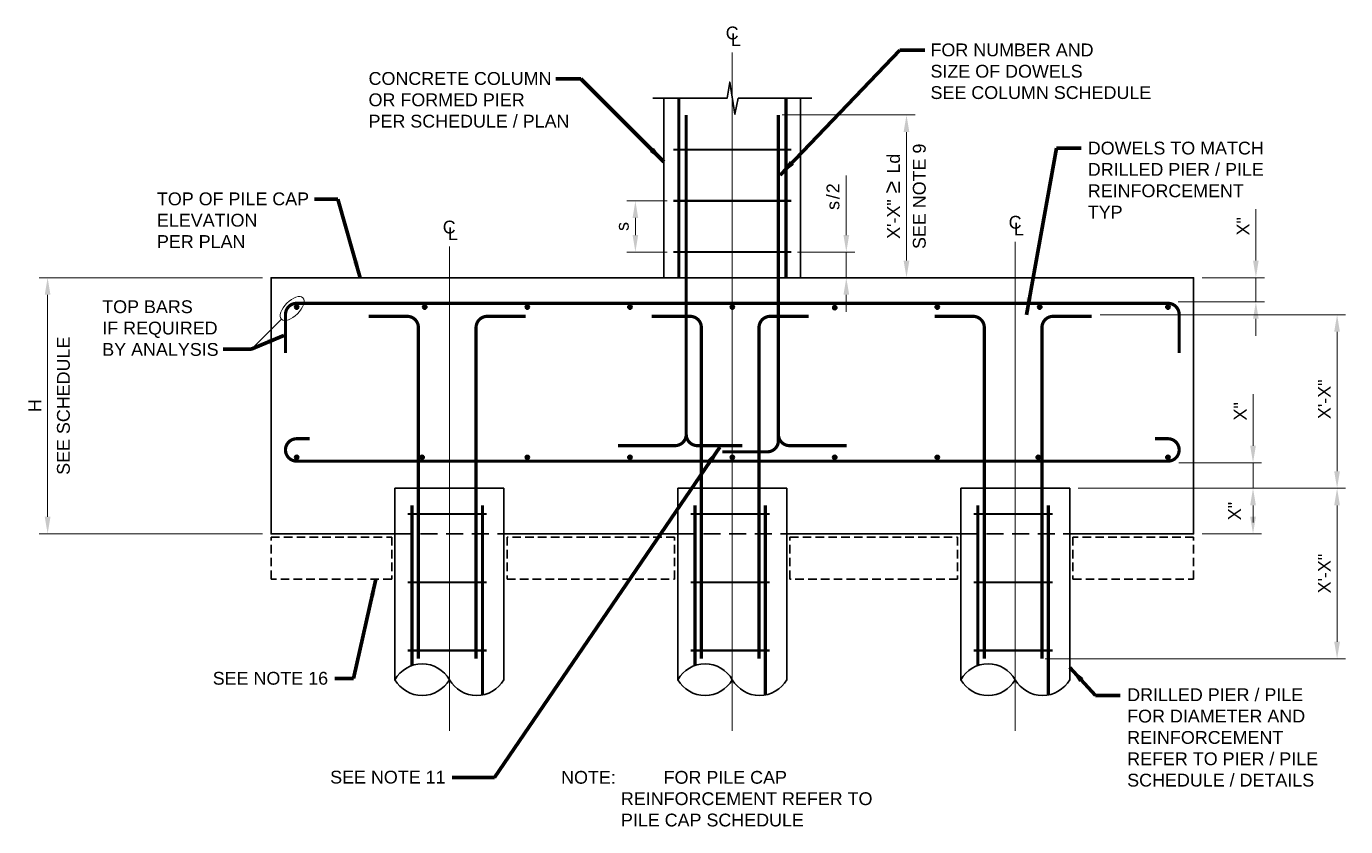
# Model space of a CAD drawing. Header units: inches. Extents: x -73 to 81, y 1208 to 1448.
# Drawn here: x -73.3 to 81.2, y 1353.9 to 1447.7 of the extents above; entities that cross this region are included whole.
import ezdxf

# ---------------------------------------------------------------- set-up
doc = ezdxf.new("R2010")
doc.units = ezdxf.units.IN
doc.header["$LTSCALE"] = 5
doc.header["$MEASUREMENT"] = 0
for name, pattern in [('CENTER', [2, 1.25, -0.25, 0.25, -0.25]), ('CENTERX2', [4, 2.5, -0.5, 0.5, -0.5]), ('HIDDEN', [0.375, 0.25, -0.125]), ('HIDDENX2', [0.75, 0.5, -0.25])]:
    doc.linetypes.add(name, pattern=pattern)
for name, color, linetype, lineweight in [('S-ANNO-DIMS', 1, 'Continuous', 20), ('S-ANNO-TEXT', 7, 'Continuous', 20), ('S-DETL', 3, 'Continuous', 30), ('S-GRID', 9, 'CENTER', 20)]:
    doc.layers.add(name, color=color, linetype=linetype, lineweight=lineweight)
doc.styles.add('Romans', font='arial.ttf')
doc.dimstyles.get("Standard").update_dxf_attribs({"dimtxt": 0.18, "dimasz": 0.18, "dimexe": 0.18, "dimexo": 0.0625, "dimgap": 0.09, "dimtad": 0, "dimtih": 1, "dimtoh": 1, "dimdec": 4, "dimzin": 0, "dimdsep": 46, "dimtxsty": 'Standard', "dimcen": 0.09, "dimadec": 0, "dimazin": 0, "dimtfac": 1, "dimtdec": 4, "dimtofl": 0, "dimtmove": 0, "dimatfit": 3, "dimfxl": 1, "dimtolj": 1, "dimtzin": 0, "dimarcsym": 0})

# ---------------------------------------------------------------- blocks, each defined once
blk = doc.blocks.new('*D6')
at = {"layer": 'Defpoints', "color": 0, "transparency": 16777216}
for p in [(-44.62, 1418.22), (-70.78, 1388.22), (-44.62, 1388.22)]:
    blk.add_point(p, dxfattribs=at)
at = {"layer": 'S-ANNO-DIMS', "transparency": 16777216}
for p, q in [((-45.62, 1418.22), (-71.78, 1418.22)), ((-70.78, 1416.22), (-70.78, 1390.22)), ((-45.62, 1388.22), (-71.78, 1388.22))]:
    blk.add_line(p, q, dxfattribs=at)
for points in [[(-71.12, 1416.22), (-70.45, 1416.22), (-70.78, 1418.22)], [(-71.12, 1390.22), (-70.45, 1390.22), (-70.78, 1388.22)]]:
    blk.add_solid(points, dxfattribs=at)
at = {"layer": 'S-ANNO-DIMS', "transparency": 16777216, "insert": (-72.28, 1403.22), "char_height": 1.5, "attachment_point": 5, "rotation": 90, "style": 'Romans'}
blk.add_mtext('\\A1;H', dxfattribs=at)
blk = doc.blocks.new('*D9')
at = {"layer": 'Defpoints', "color": 0, "transparency": 16777216}
for p in [(48.88, 1393.56), (45, 1373.59), (80.18, 1373.59)]:
    blk.add_point(p, dxfattribs=at)
at = {"layer": 'S-ANNO-DIMS', "transparency": 16777216}
for p, q in [((49.88, 1393.56), (81.18, 1393.56)), ((80.18, 1391.56), (80.18, 1375.59)), ((46, 1373.59), (81.18, 1373.59))]:
    blk.add_line(p, q, dxfattribs=at)
for points in [[(79.84, 1391.56), (80.51, 1391.56), (80.18, 1393.56)], [(79.84, 1375.59), (80.51, 1375.59), (80.18, 1373.59)]]:
    blk.add_solid(points, dxfattribs=at)
at = {"layer": 'S-ANNO-DIMS', "transparency": 16777216, "insert": (78.68, 1383.57), "char_height": 1.5, "attachment_point": 5, "rotation": 90, "style": 'Romans'}
blk.add_mtext('\\A1;X\'-X"', dxfattribs=at)
blk = doc.blocks.new('*D10')
at = {"layer": 'Defpoints', "color": 0, "transparency": 16777216}
for p in [(51.44, 1413.89), (48.88, 1393.56), (80.18, 1393.56)]:
    blk.add_point(p, dxfattribs=at)
at = {"layer": 'S-ANNO-DIMS', "transparency": 16777216}
for p, q in [((52.44, 1413.89), (81.18, 1413.89)), ((80.18, 1411.89), (80.18, 1395.56)), ((49.88, 1393.56), (81.18, 1393.56))]:
    blk.add_line(p, q, dxfattribs=at)
for points in [[(79.84, 1411.89), (80.51, 1411.89), (80.18, 1413.89)], [(79.84, 1395.56), (80.51, 1395.56), (80.18, 1393.56)]]:
    blk.add_solid(points, dxfattribs=at)
at = {"layer": 'S-ANNO-DIMS', "transparency": 16777216, "insert": (78.68, 1403.98), "char_height": 1.5, "attachment_point": 5, "rotation": 90, "style": 'Romans'}
blk.add_mtext('\\A1;X\'-X"', dxfattribs=at)
blk = doc.blocks.new('*D11')
at = {"layer": 'Defpoints', "color": 0, "transparency": 16777216}
for p in [(15.99, 1421.22), (17.38, 1418.22), (22.72, 1418.22)]:
    blk.add_point(p, dxfattribs=at)
at = {"layer": 'S-ANNO-DIMS', "transparency": 16777216}
for p, q in [((22.72, 1423.22), (22.72, 1430.21)), ((16.99, 1421.22), (23.72, 1421.22)), ((22.72, 1418.22), (22.72, 1421.22)), ((18.38, 1418.22), (23.72, 1418.22)), ((22.72, 1416.22), (22.72, 1414.22))]:
    blk.add_line(p, q, dxfattribs=at)
for points in [[(22.39, 1423.22), (23.06, 1423.22), (22.72, 1421.22)], [(22.39, 1416.22), (23.06, 1416.22), (22.72, 1418.22)]]:
    blk.add_solid(points, dxfattribs=at)
at = {"layer": 'S-ANNO-DIMS', "transparency": 16777216, "insert": (21.17, 1427.72), "char_height": 1.5, "attachment_point": 5, "rotation": 90, "style": 'Romans'}
blk.add_mtext('\\A1;{\\T1.2;s/}2', dxfattribs=at)
blk = doc.blocks.new('*D12')
at = {"layer": 'Defpoints', "color": 0, "transparency": 16777216}
for p in [(2.76, 1427.22), (-1.97, 1421.22), (2.76, 1421.22)]:
    blk.add_point(p, dxfattribs=at)
at = {"layer": 'S-ANNO-DIMS', "transparency": 16777216}
for p, q in [((1.76, 1427.22), (-2.97, 1427.22)), ((-1.97, 1425.22), (-1.97, 1423.22)), ((1.76, 1421.22), (-2.97, 1421.22))]:
    blk.add_line(p, q, dxfattribs=at)
for points in [[(-2.3, 1425.22), (-1.64, 1425.22), (-1.97, 1427.22)], [(-2.3, 1423.22), (-1.64, 1423.22), (-1.97, 1421.22)]]:
    blk.add_solid(points, dxfattribs=at)
at = {"layer": 'S-ANNO-DIMS', "transparency": 16777216, "insert": (-3.49, 1424.22), "char_height": 1.5, "attachment_point": 5, "rotation": 90, "style": 'Romans'}
blk.add_mtext('\\A1;s', dxfattribs=at)
blk = doc.blocks.new('*D14')
at = {"layer": 'Defpoints', "color": 0, "transparency": 16777216}
for p in [(60.67, 1396.55), (51.75, 1393.56), (70.34, 1393.56)]:
    blk.add_point(p, dxfattribs=at)
at = {"layer": 'S-ANNO-DIMS', "transparency": 16777216}
for p, q in [((70.34, 1398.55), (70.34, 1404.59)), ((61.67, 1396.55), (71.34, 1396.55)), ((70.34, 1393.56), (70.34, 1396.55)), ((52.75, 1393.56), (71.34, 1393.56)), ((70.34, 1391.56), (70.34, 1389.56))]:
    blk.add_line(p, q, dxfattribs=at)
for points in [[(70, 1398.55), (70.67, 1398.55), (70.34, 1396.55)], [(70, 1391.56), (70.67, 1391.56), (70.34, 1393.56)]]:
    blk.add_solid(points, dxfattribs=at)
at = {"layer": 'S-ANNO-DIMS', "transparency": 16777216, "insert": (68.84, 1402.57), "char_height": 1.5, "attachment_point": 5, "rotation": 90, "style": 'Romans'}
blk.add_mtext('\\A1;X"', dxfattribs=at)
blk = doc.blocks.new('*D15')
at = {"layer": 'Defpoints', "color": 0, "transparency": 16777216}
for p in [(63.38, 1418.22), (70.67, 1418.22), (60.56, 1415.41)]:
    blk.add_point(p, dxfattribs=at)
at = {"layer": 'S-ANNO-DIMS', "transparency": 16777216}
for p, q in [((70.67, 1420.22), (70.67, 1426.26)), ((64.38, 1418.22), (71.67, 1418.22)), ((70.67, 1415.41), (70.67, 1418.22)), ((61.56, 1415.41), (71.67, 1415.41)), ((70.67, 1413.41), (70.67, 1411.41))]:
    blk.add_line(p, q, dxfattribs=at)
for points in [[(70.34, 1420.22), (71, 1420.22), (70.67, 1418.22)], [(70.34, 1413.41), (71, 1413.41), (70.67, 1415.41)]]:
    blk.add_solid(points, dxfattribs=at)
at = {"layer": 'S-ANNO-DIMS', "transparency": 16777216, "insert": (69.17, 1424.24), "char_height": 1.5, "attachment_point": 5, "rotation": 90, "style": 'Romans'}
blk.add_mtext('\\A1;X"', dxfattribs=at)
blk = doc.blocks.new('*D8')
at = {"layer": 'Defpoints', "color": 0, "transparency": 16777216}
for p in [(14.22, 1437.28), (18.12, 1418.22), (29.77, 1418.22)]:
    blk.add_point(p, dxfattribs=at)
at = {"layer": 'S-ANNO-DIMS', "transparency": 16777216}
for p, q in [((15.22, 1437.28), (30.77, 1437.28)), ((29.77, 1435.28), (29.77, 1420.22)), ((19.12, 1418.22), (30.77, 1418.22))]:
    blk.add_line(p, q, dxfattribs=at)
for points in [[(29.43, 1435.28), (30.1, 1435.28), (29.77, 1437.28)], [(29.43, 1420.22), (30.1, 1420.22), (29.77, 1418.22)]]:
    blk.add_solid(points, dxfattribs=at)

msp = doc.modelspace()

# ---------------------------------------------------------------- hatches: boundary and pattern name
at = {"layer": 'S-DETL'}
h = msp.add_hatch(color=256, dxfattribs=at)
h.dxf.hatch_style = 1
h.paths.add_polyline_path([(-41.8730904, 1414.7817864, 1), (-41.3730904, 1414.7817864, 1)])
h = msp.add_hatch(color=256, dxfattribs=at)
h.dxf.hatch_style = 1
h.paths.add_polyline_path([(-41.8730904, 1414.7817864, 1), (-41.3730904, 1414.7817864, 1)])
h = msp.add_hatch(color=256, dxfattribs=at)
h.dxf.hatch_style = 1
h.paths.add_polyline_path([(-41.3730904, 1414.7817864, 1), (-41.8730904, 1414.7817864, 1)])
h = msp.add_hatch(color=256, dxfattribs=at)
h.dxf.hatch_style = 1
h.paths.add_polyline_path([(-26.8801493, 1414.7817864, 1), (-26.3801493, 1414.7817864, 1)])
h = msp.add_hatch(color=256, dxfattribs=at)
h.dxf.hatch_style = 1
h.paths.add_polyline_path([(-26.8801493, 1414.7817864, 1), (-26.3801493, 1414.7817864, 1)])
h = msp.add_hatch(color=256, dxfattribs=at)
h.dxf.hatch_style = 1
h.paths.add_polyline_path([(-26.3801493, 1414.7817864, 1), (-26.8801493, 1414.7817864, 1)])
h = msp.add_hatch(color=256, dxfattribs=at)
h.dxf.hatch_style = 1
h.paths.add_polyline_path([(-14.870653, 1414.7727802, 1), (-14.370653, 1414.7727802, 1)])
h = msp.add_hatch(color=256, dxfattribs=at)
h.dxf.hatch_style = 1
h.paths.add_polyline_path([(-14.870653, 1414.7727802, 1), (-14.370653, 1414.7727802, 1)])
h = msp.add_hatch(color=256, dxfattribs=at)
h.dxf.hatch_style = 1
h.paths.add_polyline_path([(-14.870653, 1414.7727802, 1), (-14.370653, 1414.7727802, 1)])
h = msp.add_hatch(color=256, dxfattribs=at)
h.dxf.hatch_style = 1
h.paths.add_polyline_path([(-14.370653, 1414.7727802, 1), (-14.870653, 1414.7727802, 1)])
h = msp.add_hatch(color=256, dxfattribs=at)
h.dxf.hatch_style = 1
h.paths.add_polyline_path([(-2.8615125, 1414.7760031, 1), (-2.3615125, 1414.7760031, 1)])
h = msp.add_hatch(color=256, dxfattribs=at)
h.dxf.hatch_style = 1
h.paths.add_polyline_path([(-2.8615125, 1414.7760031, 1), (-2.3615125, 1414.7760031, 1)])
h = msp.add_hatch(color=256, dxfattribs=at)
h.dxf.hatch_style = 1
h.paths.add_polyline_path([(-2.8615125, 1414.7760031, 1), (-2.3615125, 1414.7760031, 1)])
h = msp.add_hatch(color=256, dxfattribs=at)
h.dxf.hatch_style = 1
h.paths.add_polyline_path([(-2.3615125, 1414.7760031, 1), (-2.8615125, 1414.7760031, 1)])
h = msp.add_hatch(color=256, dxfattribs=at)
h.dxf.hatch_style = 1
h.paths.add_polyline_path([(9.6269096, 1414.7820829, 1), (9.1269096, 1414.7820829, 1)])
h = msp.add_hatch(color=256, dxfattribs=at)
h.dxf.hatch_style = 1
h.paths.add_polyline_path([(9.1269096, 1414.7820829, 1), (9.6269096, 1414.7820829, 1)])
h = msp.add_hatch(color=256, dxfattribs=at)
h.dxf.hatch_style = 1
h.paths.add_polyline_path([(9.1269096, 1414.7820829, 1), (9.6269096, 1414.7820829, 1)])
h = msp.add_hatch(color=256, dxfattribs=at)
h.dxf.hatch_style = 1
h.paths.add_polyline_path([(9.6269096, 1414.7820829, 1), (9.1269096, 1414.7820829, 1)])
h = msp.add_hatch(color=256, dxfattribs=at)
h.dxf.hatch_style = 1
h.paths.add_polyline_path([(21.1269096, 1414.7162163, 1), (21.6269096, 1414.7162163, 1)])
h = msp.add_hatch(color=256, dxfattribs=at)
h.dxf.hatch_style = 1
h.paths.add_polyline_path([(21.1269096, 1414.7162163, 1), (21.6269096, 1414.7162163, 1)])
h = msp.add_hatch(color=256, dxfattribs=at)
h.dxf.hatch_style = 1
h.paths.add_polyline_path([(21.6269096, 1414.7162163, 1), (21.1269096, 1414.7162163, 1)])
h = msp.add_hatch(color=256, dxfattribs=at)
h.dxf.hatch_style = 1
h.paths.add_polyline_path([(33.1215434, 1414.7824371, 1), (33.6215434, 1414.7824371, 1)])
h = msp.add_hatch(color=256, dxfattribs=at)
h.dxf.hatch_style = 1
h.paths.add_polyline_path([(33.1215434, 1414.7824371, 1), (33.6215434, 1414.7824371, 1)])
h = msp.add_hatch(color=256, dxfattribs=at)
h.dxf.hatch_style = 1
h.paths.add_polyline_path([(33.6215434, 1414.7824371, 1), (33.1215434, 1414.7824371, 1)])
h = msp.add_hatch(color=256, dxfattribs=at)
h.dxf.hatch_style = 1
h.paths.add_polyline_path([(45.1191754, 1414.7846535, 1), (45.6191754, 1414.7846535, 1)])
h = msp.add_hatch(color=256, dxfattribs=at)
h.dxf.hatch_style = 1
h.paths.add_polyline_path([(45.1191754, 1414.7846535, 1), (45.6191754, 1414.7846535, 1)])
h = msp.add_hatch(color=256, dxfattribs=at)
h.dxf.hatch_style = 1
h.paths.add_polyline_path([(45.6191754, 1414.7846535, 1), (45.1191754, 1414.7846535, 1)])
h = msp.add_hatch(color=256, dxfattribs=at)
h.dxf.hatch_style = 1
h.paths.add_polyline_path([(60.6269096, 1414.7846535, -1), (60.1269096, 1414.7846535, -1)])
h = msp.add_hatch(color=256, dxfattribs=at)
h.dxf.hatch_style = 1
h.paths.add_polyline_path([(60.6269096, 1414.7846535, -1), (60.1269096, 1414.7846535, -1)])
h = msp.add_hatch(color=256, dxfattribs=at)
h.dxf.hatch_style = 1
h.paths.add_polyline_path([(60.1269096, 1414.7846535, -1), (60.6269096, 1414.7846535, -1)])
h = msp.add_hatch(color=256, dxfattribs=at)
h.dxf.hatch_style = 1
h.paths.add_polyline_path([(-41.8730904, 1397.1762821, -1), (-41.3730904, 1397.1762821, -1)])
h = msp.add_hatch(color=256, dxfattribs=at)
h.dxf.hatch_style = 1
h.paths.add_polyline_path([(-27.1860621, 1397.1762821, 1), (-26.6860621, 1397.1762821, 1)])
h = msp.add_hatch(color=256, dxfattribs=at)
h.dxf.hatch_style = 1
h.paths.add_polyline_path([(-27.1860621, 1397.1762821, 1), (-26.6860621, 1397.1762821, 1)])
h = msp.add_hatch(color=256, dxfattribs=at)
h.dxf.hatch_style = 1
h.paths.add_polyline_path([(-26.6860621, 1397.1762821, 1), (-27.1860621, 1397.1762821, 1)])
h = msp.add_hatch(color=256, dxfattribs=at)
h.dxf.hatch_style = 1
h.paths.add_polyline_path([(-14.870653, 1397.1672759, 1), (-14.370653, 1397.1672759, 1)])
h = msp.add_hatch(color=256, dxfattribs=at)
h.dxf.hatch_style = 1
h.paths.add_polyline_path([(-14.870653, 1397.1672759, 1), (-14.370653, 1397.1672759, 1)])
h = msp.add_hatch(color=256, dxfattribs=at)
h.dxf.hatch_style = 1
h.paths.add_polyline_path([(-14.870653, 1397.1672759, 1), (-14.370653, 1397.1672759, 1)])
h = msp.add_hatch(color=256, dxfattribs=at)
h.dxf.hatch_style = 1
h.paths.add_polyline_path([(-14.370653, 1397.1672759, 1), (-14.870653, 1397.1672759, 1)])
h = msp.add_hatch(color=256, dxfattribs=at)
h.dxf.hatch_style = 1
h.paths.add_polyline_path([(-2.8615125, 1397.1704988, 1), (-2.3615125, 1397.1704988, 1)])
h = msp.add_hatch(color=256, dxfattribs=at)
h.dxf.hatch_style = 1
h.paths.add_polyline_path([(-2.8615125, 1397.1704988, 1), (-2.3615125, 1397.1704988, 1)])
h = msp.add_hatch(color=256, dxfattribs=at)
h.dxf.hatch_style = 1
h.paths.add_polyline_path([(-2.8615125, 1397.1704988, 1), (-2.3615125, 1397.1704988, 1)])
h = msp.add_hatch(color=256, dxfattribs=at)
h.dxf.hatch_style = 1
h.paths.add_polyline_path([(-2.3615125, 1397.1704988, 1), (-2.8615125, 1397.1704988, 1)])
h = msp.add_hatch(color=256, dxfattribs=at)
h.dxf.hatch_style = 1
h.paths.add_polyline_path([(9.6269096, 1397.1704988, 1), (9.1269096, 1397.1704988, 1)])
h = msp.add_hatch(color=256, dxfattribs=at)
h.dxf.hatch_style = 1
h.paths.add_polyline_path([(9.1269096, 1397.1704988, 1), (9.6269096, 1397.1704988, 1)])
h = msp.add_hatch(color=256, dxfattribs=at)
h.dxf.hatch_style = 1
h.paths.add_polyline_path([(9.1269096, 1397.1704988, 1), (9.6269096, 1397.1704988, 1)])
h = msp.add_hatch(color=256, dxfattribs=at)
h.dxf.hatch_style = 1
h.paths.add_polyline_path([(9.6269096, 1397.1704988, 1), (9.1269096, 1397.1704988, 1)])
h = msp.add_hatch(color=256, dxfattribs=at)
h.dxf.hatch_style = 1
h.paths.add_polyline_path([(21.6153317, 1397.1704988, -1), (21.1153317, 1397.1704988, -1)])
h = msp.add_hatch(color=256, dxfattribs=at)
h.dxf.hatch_style = 1
h.paths.add_polyline_path([(21.6153317, 1397.1704988, -1), (21.1153317, 1397.1704988, -1)])
h = msp.add_hatch(color=256, dxfattribs=at)
h.dxf.hatch_style = 1
h.paths.add_polyline_path([(21.6153317, 1397.1704988, -1), (21.1153317, 1397.1704988, -1)])
h = msp.add_hatch(color=256, dxfattribs=at)
h.dxf.hatch_style = 1
h.paths.add_polyline_path([(21.1153317, 1397.1704988, -1), (21.6153317, 1397.1704988, -1)])
h = msp.add_hatch(color=256, dxfattribs=at)
h.dxf.hatch_style = 1
h.paths.add_polyline_path([(33.6244721, 1397.1672759, -1), (33.1244721, 1397.1672759, -1)])
h = msp.add_hatch(color=256, dxfattribs=at)
h.dxf.hatch_style = 1
h.paths.add_polyline_path([(33.6244721, 1397.1672759, -1), (33.1244721, 1397.1672759, -1)])
h = msp.add_hatch(color=256, dxfattribs=at)
h.dxf.hatch_style = 1
h.paths.add_polyline_path([(33.6244721, 1397.1672759, -1), (33.1244721, 1397.1672759, -1)])
h = msp.add_hatch(color=256, dxfattribs=at)
h.dxf.hatch_style = 1
h.paths.add_polyline_path([(33.1244721, 1397.1672759, -1), (33.6244721, 1397.1672759, -1)])
h = msp.add_hatch(color=256, dxfattribs=at)
h.dxf.hatch_style = 1
h.paths.add_polyline_path([(45.4398813, 1397.1762821, -1), (44.9398813, 1397.1762821, -1)])
h = msp.add_hatch(color=256, dxfattribs=at)
h.dxf.hatch_style = 1
h.paths.add_polyline_path([(45.4398813, 1397.1762821, -1), (44.9398813, 1397.1762821, -1)])
h = msp.add_hatch(color=256, dxfattribs=at)
h.dxf.hatch_style = 1
h.paths.add_polyline_path([(44.9398813, 1397.1762821, -1), (45.4398813, 1397.1762821, -1)])
h = msp.add_hatch(color=256, dxfattribs=at)
h.dxf.hatch_style = 1
h.paths.add_polyline_path([(60.6269096, 1397.1762821, 1), (60.1269096, 1397.1762821, 1)])

# ---------------------------------------------------------------- linework, layer by layer
at = {"layer": 'S-ANNO-DIMS'}
for p, q in [((70.337641, 1390.2247181), (70.337641, 1391.5565512)), ((64.3769096, 1388.2247181), (71.337641, 1388.2247181))]:
    msp.add_line(p, q, dxfattribs=at)
for points in [[(70.0043077, 1391.5565512), (70.6709743, 1391.5565512), (70.337641, 1393.5565511)], [(70.0043077, 1390.2247181), (70.6709743, 1390.2247181), (70.337641, 1388.2247181)]]:
    msp.add_solid(points, dxfattribs=at)
at = {"layer": 'S-ANNO-TEXT'}
msp.add_line((-46.8934717, 1409.8746024), (-43.4116585, 1413.3549986), dxfattribs=at)
msp.add_ellipse((-42.1523447, 1414.6158034), major_axis=(-1.261322, -1.2588053), ratio=0.5, dxfattribs=at)
at = {"layer": 'S-DETL', "linetype": 'Continuous'}
for p, q in [((1.3769096, 1439.2426823), (1.3769096, 1418.2247181)), ((17.3769096, 1439.2426823), (17.3769096, 1418.2247181)), ((-30.1235621, 1393.5565511), (-17.3735621, 1393.5565511)), ((-30.1235621, 1393.5565511), (-30.1235621, 1371.1452554)), ((-17.3735621, 1393.5565511), (-17.3735621, 1371.1452554)), ((3.0019096, 1393.5565511), (15.7519096, 1393.5565511)), ((3.0019096, 1393.5565511), (3.0019096, 1371.1452554)), ((15.7519096, 1393.5565511), (15.7519096, 1371.1452554)), ((36.1273813, 1393.5565511), (48.8773813, 1393.5565511)), ((36.1273813, 1393.5565511), (36.1273813, 1371.1452554)), ((48.8773813, 1393.5565511), (48.8773813, 1371.1452554))]:
    msp.add_line(p, q, dxfattribs=at)
at = {"layer": 'S-DETL', "linetype": 'HIDDENX2', "ltscale": 0.8}
for p, q in [((-30.1235621, 1388.2247181), (-17.3735621, 1388.2247181)), ((3.0019096, 1388.2247181), (15.7519096, 1388.2247181)), ((36.1273813, 1388.2247181), (48.8773813, 1388.2247181))]:
    msp.add_line(p, q, dxfattribs=at)
at = {"layer": 'S-DETL', "linetype": 'Continuous'}
msp.add_lwpolyline([(18.6886224, 1439.2426823), (10.0628154, 1439.2426823), (9.6755147, 1437.3614704), (9.0783045, 1441.1238943), (8.7647692, 1439.2426823), (0.0651968, 1439.2426823)], dxfattribs=at)
at = {"layer": 'S-DETL'}
for points, const_width in [([(3.1140818, 1418.2247181), (3.1140818, 1439.2426823)], 0.375), ([(15.6685488, 1418.2247181), (15.6685488, 1439.2426823)], 0.375), ([(2.4660351, 1433.2247181), (16.2877841, 1433.2247181)], 0.25), ([(2.4660351, 1433.2247181), (16.2877841, 1433.2247181)], 0.25), ([(2.4660351, 1427.2247181), (16.2877841, 1427.2247181)], 0.25), ([(2.4660351, 1421.2247181), (16.2877841, 1421.2247181)], 0.25), ([(-27.3735621, 1373.5919433), (-27.3735621, 1411.6607229)], 0.375), ([(-20.6235621, 1373.5919433), (-20.6235621, 1411.6607229)], 0.375), ([(5.7519096, 1373.5919433), (5.7519096, 1411.6607229)], 0.375), ([(12.5019096, 1373.5919433), (12.5019096, 1411.6607229)], 0.375), ([(38.8773813, 1373.5919433), (38.8773813, 1411.6607229)], 0.375), ([(45.6273813, 1373.5919433), (45.6273813, 1411.6607229)], 0.375), ([(-28.1235621, 1372.8002342), (-28.1235621, 1391.5565511)], 0.375), ([(-19.8735621, 1369.3577598), (-19.8735621, 1391.5565511)], 0.375), ([(5.0019096, 1372.8002342), (5.0019096, 1391.5565511)], 0.375), ([(13.2519096, 1369.3577598), (13.2519096, 1391.5565511)], 0.375), ([(38.1273813, 1372.8002342), (38.1273813, 1391.5565511)], 0.375), ([(46.3773813, 1369.3577598), (46.3773813, 1391.5565511)], 0.375), ([(-28.6235621, 1390.5565511), (-19.3735621, 1390.5565511)], 0.25), ([(4.5019096, 1390.5565511), (13.7519096, 1390.5565511)], 0.25), ([(37.6273813, 1390.5565511), (46.8773813, 1390.5565511)], 0.25), ([(-28.6235621, 1382.5565511), (-19.3735621, 1382.5565511)], 0.25), ([(4.5019096, 1382.5565511), (13.7519096, 1382.5565511)], 0.25), ([(37.6273813, 1382.5565511), (46.8773813, 1382.5565511)], 0.25), ([(-28.6235621, 1374.5565511), (-19.3735621, 1374.5565511)], 0.25), ([(4.5019096, 1374.5565511), (13.7519096, 1374.5565511)], 0.25), ([(37.6273813, 1374.5565511), (46.8773813, 1374.5565511)], 0.25)]:
    msp.add_lwpolyline(points, dxfattribs=dict(at, const_width=const_width))
at = {"layer": 'S-DETL', "const_width": 0.375}
for points in [[(3.9794825, 1437.2847404), (3.9794825, 1399.8667897, -0.4142135624), (2.6669825, 1398.5542897), (-4.0043139, 1398.5542897)], [(14.7743367, 1437.2847404), (14.7743367, 1399.8667897, 0.4142135624), (16.0868367, 1398.5542897), (22.758133, 1398.5542897)], [(-42.9355904, 1409.4122181), (-42.9355904, 1413.9122181, -0.4142135624), (-41.6230904, 1415.2247181), (60.3769096, 1415.2247181, -0.4142135624), (61.6894096, 1413.9122181), (61.6894096, 1409.4122181)], [(58.8769096, 1399.3637821), (60.3769096, 1399.3637821, -1), (60.3769096, 1396.7387821)]]:
    msp.add_lwpolyline(points, format="xyb", dxfattribs=at)
at = {"layer": 'S-DETL'}
for points in [[(48.8773813, 1388.2247181), (63.3769096, 1388.2247181), (63.3769096, 1418.2247181), (-44.6230904, 1418.2247181), (-44.6230904, 1388.2247181), (-30.1235621, 1388.2247181)], [(-17.3735621, 1388.2247181), (3.0019096, 1388.2247181)], [(15.7519096, 1388.2247181), (36.1273813, 1388.2247181)]]:
    msp.add_lwpolyline(points, dxfattribs=at)
at = {"layer": 'S-DETL', "linetype": 'HIDDEN', "ltscale": 0.8, "const_width": 0.375, "flags": 128}
for points in [[(-33.1860621, 1413.6977048), (-28.6860621, 1413.6977048, -0.4142135624), (-27.3735621, 1412.3852048), (-27.3735621, 1411.6607229)], [(-14.8110621, 1413.6977048), (-19.3110621, 1413.6977048, 0.4142135624), (-20.6235621, 1412.3852048), (-20.6235621, 1411.6607229)], [(-0.0605904, 1413.6977048), (4.4394096, 1413.6977048, -0.4142135624), (5.7519096, 1412.3852048), (5.7519096, 1411.6607229)], [(18.3144096, 1413.6977048), (13.8144096, 1413.6977048, 0.4142135624), (12.5019096, 1412.3852048), (12.5019096, 1411.6607229)], [(33.0648813, 1413.6977048), (37.5648813, 1413.6977048, -0.4142135624), (38.8773813, 1412.3852048), (38.8773813, 1411.6607229)], [(51.4398813, 1413.6977048), (46.9398813, 1413.6977048, 0.4142135624), (45.6273813, 1412.3852048), (45.6273813, 1411.6607229)], [(10.5419825, 1398.5542897), (5.2919825, 1398.5542897, -0.4142135624), (3.9794825, 1399.8667897), (3.9794825, 1400.5912716)], [(8.2118367, 1397.8298078), (13.4618367, 1397.8298078, 0.4142135624), (14.7743367, 1399.1423078), (14.7743367, 1399.8667897)]]:
    msp.add_lwpolyline(points, format="xyb", dxfattribs=at)
at = {"layer": 'S-DETL'}
msp.add_lwpolyline([(-40.1230904, 1399.3637821, 0.375, 0.375, 0), (-41.6230904, 1399.3637821, 0.375, 0.375, 1), (-41.6230904, 1396.7387821, 0.375, 0.375, 0), (60.3769096, 1396.7387821, 0.375, 0.375, 0)], format="xyseb", dxfattribs=at)
at = {"layer": 'S-DETL', "linetype": 'HIDDEN', "ltscale": 0.8}
for points in [[(-44.6230904, 1387.8497181), (-30.4985621, 1387.8497181), (-30.4985621, 1382.9315511), (-44.6230904, 1382.9315511)], [(2.6269096, 1387.8497181), (-16.9985621, 1387.8497181), (-16.9985621, 1382.9315511), (2.6269096, 1382.9315511)], [(16.1269096, 1387.8497181), (35.7523813, 1387.8497181), (35.7523813, 1382.9315511), (16.1269096, 1382.9315511)], [(63.3769096, 1387.8497181), (49.2523813, 1387.8497181), (49.2523813, 1382.9315511), (63.3769096, 1382.9315511)]]:
    msp.add_lwpolyline(points, close=True, dxfattribs=at)
at = {"layer": 'S-DETL'}
for centre in [(-41.6230904, 1414.7817864), (-41.6230904, 1414.7817864), (-41.6230904, 1414.7817864), (-26.6301493, 1414.7817864), (-26.6301493, 1414.7817864), (-26.6301493, 1414.7817864), (-14.620653, 1414.7727802), (-14.620653, 1414.7727802), (-14.620653, 1414.7727802), (-14.620653, 1414.7727802), (-2.6115125, 1414.7760031), (-2.6115125, 1414.7760031), (-2.6115125, 1414.7760031), (-2.6115125, 1414.7760031), (9.3769096, 1414.7820829), (9.3769096, 1414.7820829), (9.3769096, 1414.7820829), (9.3769096, 1414.7820829), (21.3769096, 1414.7162163), (21.3769096, 1414.7162163), (21.3769096, 1414.7162163), (33.3715434, 1414.7824371), (33.3715434, 1414.7824371), (33.3715434, 1414.7824371), (45.3691754, 1414.7846535), (45.3691754, 1414.7846535), (45.3691754, 1414.7846535), (60.3769096, 1414.7846535), (60.3769096, 1414.7846535), (60.3769096, 1414.7846535), (-41.6230904, 1397.1762821), (-26.9360621, 1397.1762821), (-26.9360621, 1397.1762821), (-26.9360621, 1397.1762821), (-14.620653, 1397.1672759), (-14.620653, 1397.1672759), (-14.620653, 1397.1672759), (-14.620653, 1397.1672759), (-2.6115125, 1397.1704988), (-2.6115125, 1397.1704988), (-2.6115125, 1397.1704988), (-2.6115125, 1397.1704988), (9.3769096, 1397.1704988), (9.3769096, 1397.1704988), (9.3769096, 1397.1704988), (9.3769096, 1397.1704988), (21.3653317, 1397.1704988), (21.3653317, 1397.1704988), (21.3653317, 1397.1704988), (21.3653317, 1397.1704988), (33.3744721, 1397.1672759), (33.3744721, 1397.1672759), (33.3744721, 1397.1672759), (33.3744721, 1397.1672759), (45.1898813, 1397.1762821), (45.1898813, 1397.1762821), (45.1898813, 1397.1762821), (60.3769096, 1397.1762821)]:
    msp.add_circle(centre, 0.25, dxfattribs=at)
at = {"layer": 'S-DETL', "linetype": 'Continuous', "extrusion": (0, 0, -1)}
for centre in [(26.9360621, 1369.3292064), (-6.1894096, 1369.3292064), (-39.3148813, 1369.3292064)]:
    msp.add_arc(centre, 3.6685406, 29.671932745, 150.328067255, dxfattribs=at)
at = {"layer": 'S-DETL', "linetype": 'Continuous'}
for centre in [(-26.9360621, 1372.9613044), (-20.5610621, 1372.9613044), (6.1894096, 1372.9613044), (12.5644096, 1372.9613044), (39.3148813, 1372.9613044), (45.6898813, 1372.9613044)]:
    msp.add_arc(centre, 3.6685406, 209.671932745, 330.328067255, dxfattribs=at)
at = {"layer": 'S-GRID', "linetype": 'CENTERX2', "lineweight": 18, "ltscale": 8}
for p, q in [((9.3769096, 1444.5986801), (9.3769096, 1365.1452554)), ((-23.7485621, 1365.1431281), (-23.7485621, 1421.8685062)), ((42.5023813, 1422.4273838), (42.5023813, 1365.1452554))]:
    msp.add_line(p, q, dxfattribs=at)

# ---------------------------------------------------------------- texts
at = {"layer": 'S-ANNO-DIMS', "rotation": 90, "style": 'Romans'}
for s, insert, char_height, attachment_point in [('SEE NOTE 9', (30.5176553, 1427.7547293), 1.49999999, 2), ('X\'-X"{\\T1.2; \\H1.25x;\\T1;≥\\T1.2; }Ld ', (27.1180987, 1427.7547293), 1.499999989, 2), ('\\A1;SEE SCHEDULE', (-68.9251567, 1403.2247181), 1.499999989, 5), ('\\A1;X"', (68.1709743, 1390.8906346), 1.49999999, 5)]:
    msp.add_mtext(s, dxfattribs=dict(at, insert=insert, char_height=char_height, attachment_point=attachment_point))
at = {"layer": 'S-ANNO-TEXT', "attachment_point": 1, "style": 'Romans'}
for s, insert, char_height, width in [('\\A1;C', (8.6009993, 1447.6328579), 1.49999999, 39.884172245), ('\\A1;L', (9.2155757, 1446.8486801), 1.49999999, 39.884172245), ('\\A1;C', (-24.5244724, 1424.9026839), 1.49999999, 39.884172245), ('\\A1;L', (-23.909896, 1424.1185062), 1.49999999, 39.884172245), ('\\A1;C', (41.726471, 1425.4615615), 1.49999999, 39.884172245), ('\\A1;L', (42.3410474, 1424.6773838), 1.49999999, 39.884172245), ('\\A1;\\pxi-4.66667,l4.66667;NOTE:^IFOR PILE CAP REINFORCEMENT REFER TO PILE CAP SCHEDULE', (-10.6655553, 1360.4583193), 1.499999989, 41.445571838)]:
    msp.add_mtext(s, dxfattribs=dict(at, insert=insert, char_height=char_height, width=width))
at = {"layer": 'S-ANNO-TEXT', "char_height": 1.499999989, "style": 'Romans'}
for s, insert, attachment_point in [('\\A1;FOR NUMBER AND \\PSIZE OF DOWELS \\PSEE COLUMN SCHEDULE', (32.578579, 1445.6505723), 1), ('\\A1;CONCRETE COLUMN\\POR FORMED PIER \\PPER SCHEDULE / PLAN', (-33.2094175, 1442.3065603), 1), ('\\A1;DOWELS TO MATCH \\PDRILLED PIER / PILE \\PREINFORCEMENT \\PTYP', (50.9924189, 1434.15243), 1), ('\\A1;TOP OF PILE CAP \\PELEVATION \\PPER PLAN', (-57.9855625, 1428.2066424), 1), ('\\A1;TOP BARS\\PIF REQUIRED\\PBY ANALYSIS', (-64.3873555, 1415.5730688), 1), ('\\A1;SEE NOTE 16', (-37.9456105, 1372.0587905), 3), ('\\A1;DRILLED PIER / PILE\\PFOR DIAMETER AND \\PREINFORCEMENT\\PREFER TO PIER / PILE\\PSCHEDULE / DETAILS', (55.6053305, 1370.132383), 1), ('\\A1;SEE NOTE 11', (-24.1988945, 1360.4858314), 3)]:
    msp.add_mtext(s, dxfattribs=dict(at, insert=insert, attachment_point=attachment_point))

# ---------------------------------------------------------------- dimensions: what is measured, and where the dimension line sits
at = {"layer": 'S-ANNO-DIMS'}
for base, p1, p2, angle, text, picture, middle in [((29.7676553, 1418.2247181), (14.2214428, 1437.2847404), (18.1207704, 1418.2247181), 270, ' ', '*D8', (29.7676553, 1430.2247181)), ((22.7230896, 1418.2247181), (15.9907919, 1421.2247181), (17.3769096, 1418.2247181), 270, '{\\T1.2;s/}2', '*D11', (22.7230896, 1427.7190905)), ((-1.9692705, 1421.2247181), (2.7630273, 1427.2247181), (2.7630273, 1421.2247181), 270, 's', '*D12', (-1.9692705, 1424.2247181)), ((70.6709743, 1418.2247181), (60.5644096, 1415.4122181), (63.3769096, 1418.2247181), 90, 'X"', '*D15', (70.6709743, 1424.2417713)), ((-70.7840698, 1388.2247181), (-44.6230904, 1418.2247181), (-44.6230904, 1388.2247181), 270, 'H', '*D6', (-70.7840698, 1403.2247181)), ((80.1769537, 1393.5565511), (51.4398813, 1413.8852048), (48.8773813, 1393.5565511), 270, 'X\'-X"', '*D10', (80.1769537, 1403.9801235)), ((70.337641, 1393.5565511), (60.6724664, 1396.5512821), (51.7519096, 1393.5565511), 270, 'X"', '*D14', (70.337641, 1402.5683353)), ((80.1769537, 1373.5919433), (48.8773813, 1393.5565511), (45.0023813, 1373.5919433), 270, 'X\'-X"', '*D9', (80.1769537, 1383.5742472))]:
    dim = msp.add_linear_dim(base=base, p1=p1, p2=p2, angle=angle, text=text, dimstyle='Standard', override={"dimscale": 16, "dimtxt": 0.09375, "dimasz": 0.125, "dimexe": 0.0625, "dimgap": 0.0625, "dimtih": 0, "dimtoh": 0, "dimdec": 5, "dimlfac": 1, "dimrnd": 0.03125, "dimzin": 7, "dimlunit": 4, "dimtxsty": 'Romans', "dimcen": 0.125, "dimclrd": 256, "dimclre": 256, "dimclrt": 256, "dimadec": 4, "dimtdec": 5, "dimtofl": 1, "dimtvp": 1, "dimfrac": 2, "dimtzin": 3, "dimlwd": 65535, "dimlwe": 65535}, dxfattribs=at)
    dim.commit()
    dim.dimension.update_dxf_attribs({"geometry": picture, "text_midpoint": middle, "dimtype": 128})

# ---------------------------------------------------------------- leaders
at = {"layer": 'S-ANNO-TEXT'}
for points in [[(14.9618367, 1430.2247181), (29.0007178, 1444.8777951), (31.9027909, 1444.8777951)], [(1.3769096, 1431.7743903), (-8.3760812, 1441.5273811), (-11.2781543, 1441.5273811)], [(43.8069294, 1413.8852048), (47.314766, 1433.3768502), (50.2168391, 1433.3768502)], [(-34.1858263, 1418.2247181), (-36.7939326, 1427.430551), (-39.5338232, 1427.430551)], [(-43.1230904, 1411.471322), (-46.942866, 1409.8363703), (-50.2478603, 1409.8363703)], [(7.9169825, 1398.3667897), (-18.4825472, 1359.7066522), (-23.4129245, 1359.7066522)], [(-32.34137, 1382.9315511), (-34.9683617, 1371.2796113), (-37.1596405, 1371.2796113)], [(48.8773813, 1372.578015), (51.8816339, 1369.3107596), (54.783707, 1369.3107596)]]:
    msp.add_leader(points, dimstyle='Standard', override={"dimscale": 16, "dimtxt": 0.09375, "dimasz": 0.125, "dimexe": 0.0625, "dimgap": 0.0625, "dimtad": 0, "dimtih": 0, "dimtoh": 0, "dimdec": 5, "dimlfac": 16, "dimrnd": 0.03125, "dimzin": 7, "dimlunit": 4, "dimtxsty": 'Romans', "dimcen": 0.125, "dimclrd": 256, "dimclre": 256, "dimclrt": 256, "dimadec": 4, "dimtdec": 5, "dimtofl": 1, "dimtvp": 1, "dimfrac": 2, "dimtzin": 3, "dimlwd": 65535, "dimlwe": 65535}, dxfattribs=at)

doc.saveas('drawing.dxf')
